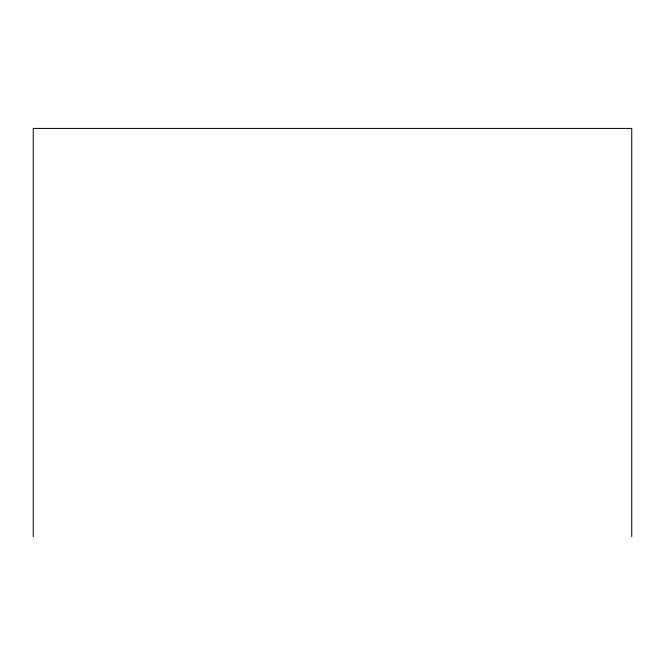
<?xml version="1.0" encoding="UTF-8"?>
<svg xmlns="http://www.w3.org/2000/svg" width="665" height="665" viewBox="0 0 665 665"><rect width="100%" height="100%" fill="white"/><g stroke="black" fill="none" stroke-linecap="round" stroke-linejoin="round"><path stroke-width="1" d="M631.75 536.58L631.75 128.42L33.25 128.42L33.25 536.58"/></g></svg>
